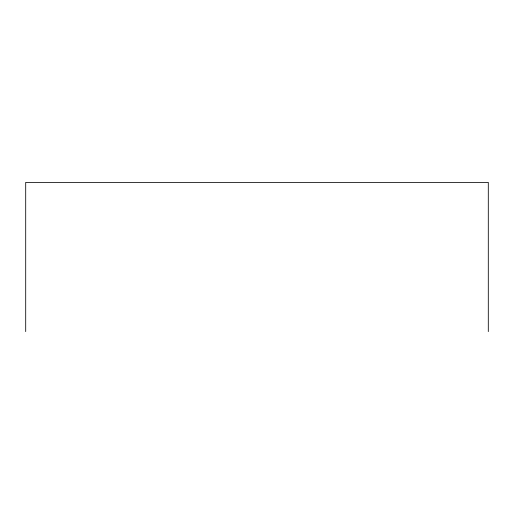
<?xml version="1.0" encoding="UTF-8"?>
<svg xmlns="http://www.w3.org/2000/svg" width="514" height="514" viewBox="0 0 514 514"><rect width="100%" height="100%" fill="white"/><g stroke="black" fill="none" stroke-linecap="round" stroke-linejoin="round"><path stroke-width="0.77" d="M488.3 331.607L488.3 182.393L25.7 182.393L25.7 331.607"/></g></svg>
